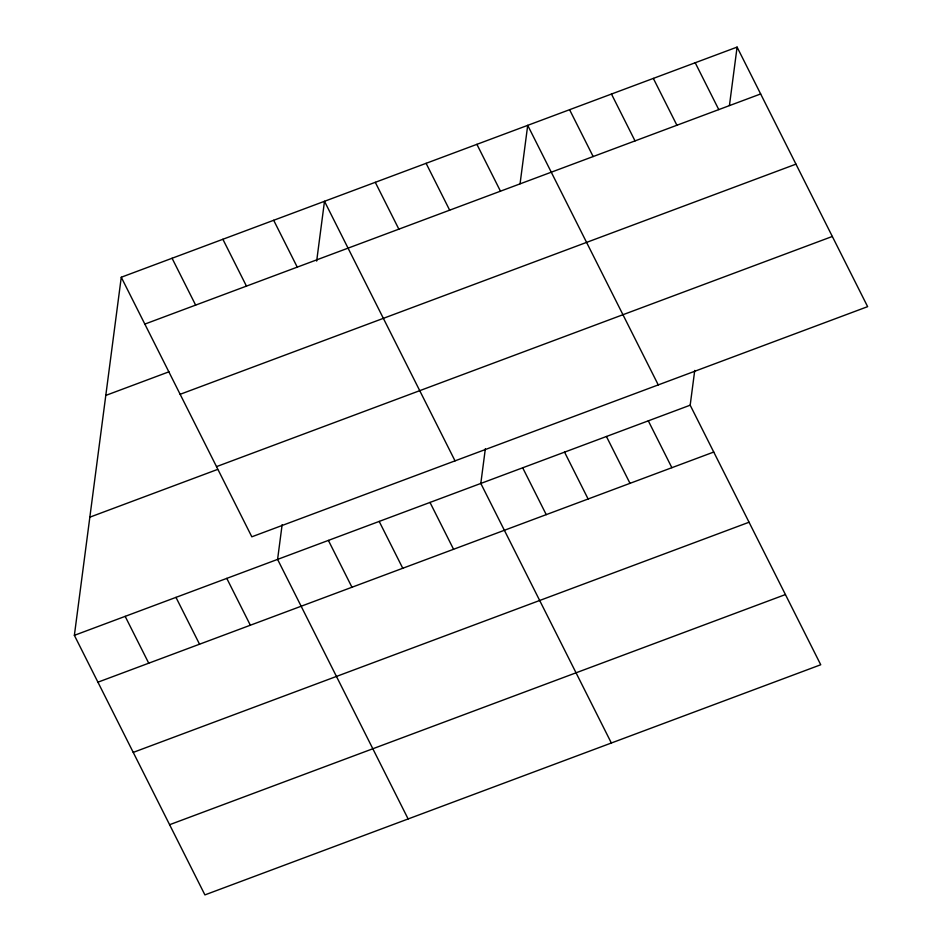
<?xml version="1.0" encoding="UTF-8"?>
<svg xmlns="http://www.w3.org/2000/svg" width="942" height="942" viewBox="0 0 942 942"><rect width="100%" height="100%" fill="white"/><g stroke="black" fill="none" stroke-linecap="round" stroke-linejoin="round"><path stroke-width="1.41" d="M694.737 370.43L690.18 405.19L820.729 664.758L204.909 894.9L74.371 635.344L121.271 277.242L737.091 47.1L867.629 306.656L251.82 536.81L121.271 277.242M282.141 524.635L277.584 559.383L408.133 818.951M316.665 261.075L324.495 201.294L455.033 460.862M485.354 448.686L480.809 483.434L611.346 743.002M520.066 183.737L527.708 125.345L658.258 384.913M729.438 105.492L737.091 47.1M144.833 324.095L760.653 93.953M105.798 395.416L168.959 371.807M180.146 394.298L795.955 164.144M216.519 466.62L832.328 236.466M89.843 517.17L217.543 469.446M74.371 635.344L690.18 405.19M97.933 682.185L713.742 452.042M133.234 752.387L749.055 522.233M169.607 824.709L785.428 594.555M695.208 62.749L718.77 109.602M653.336 78.398L676.898 125.251M611.464 94.047L635.026 140.9M569.58 109.696L593.154 156.549M648.308 420.838L671.87 467.691M476.899 144.338L500.473 191.191M606.436 436.487L629.998 483.34M426.102 163.319L449.664 210.172M564.552 452.136L588.114 498.989M522.68 467.785L546.242 514.638M375.293 182.312L398.855 229.165M429.999 502.427L453.561 549.28M273.686 220.287L297.248 267.139M379.19 521.409L402.764 568.262M222.877 239.268L246.451 286.121M328.393 540.402L351.955 587.255M172.08 258.261L195.642 305.114M226.786 578.376L250.348 625.229M175.977 597.369L199.539 644.21M125.168 616.351L148.742 663.203"/></g></svg>
